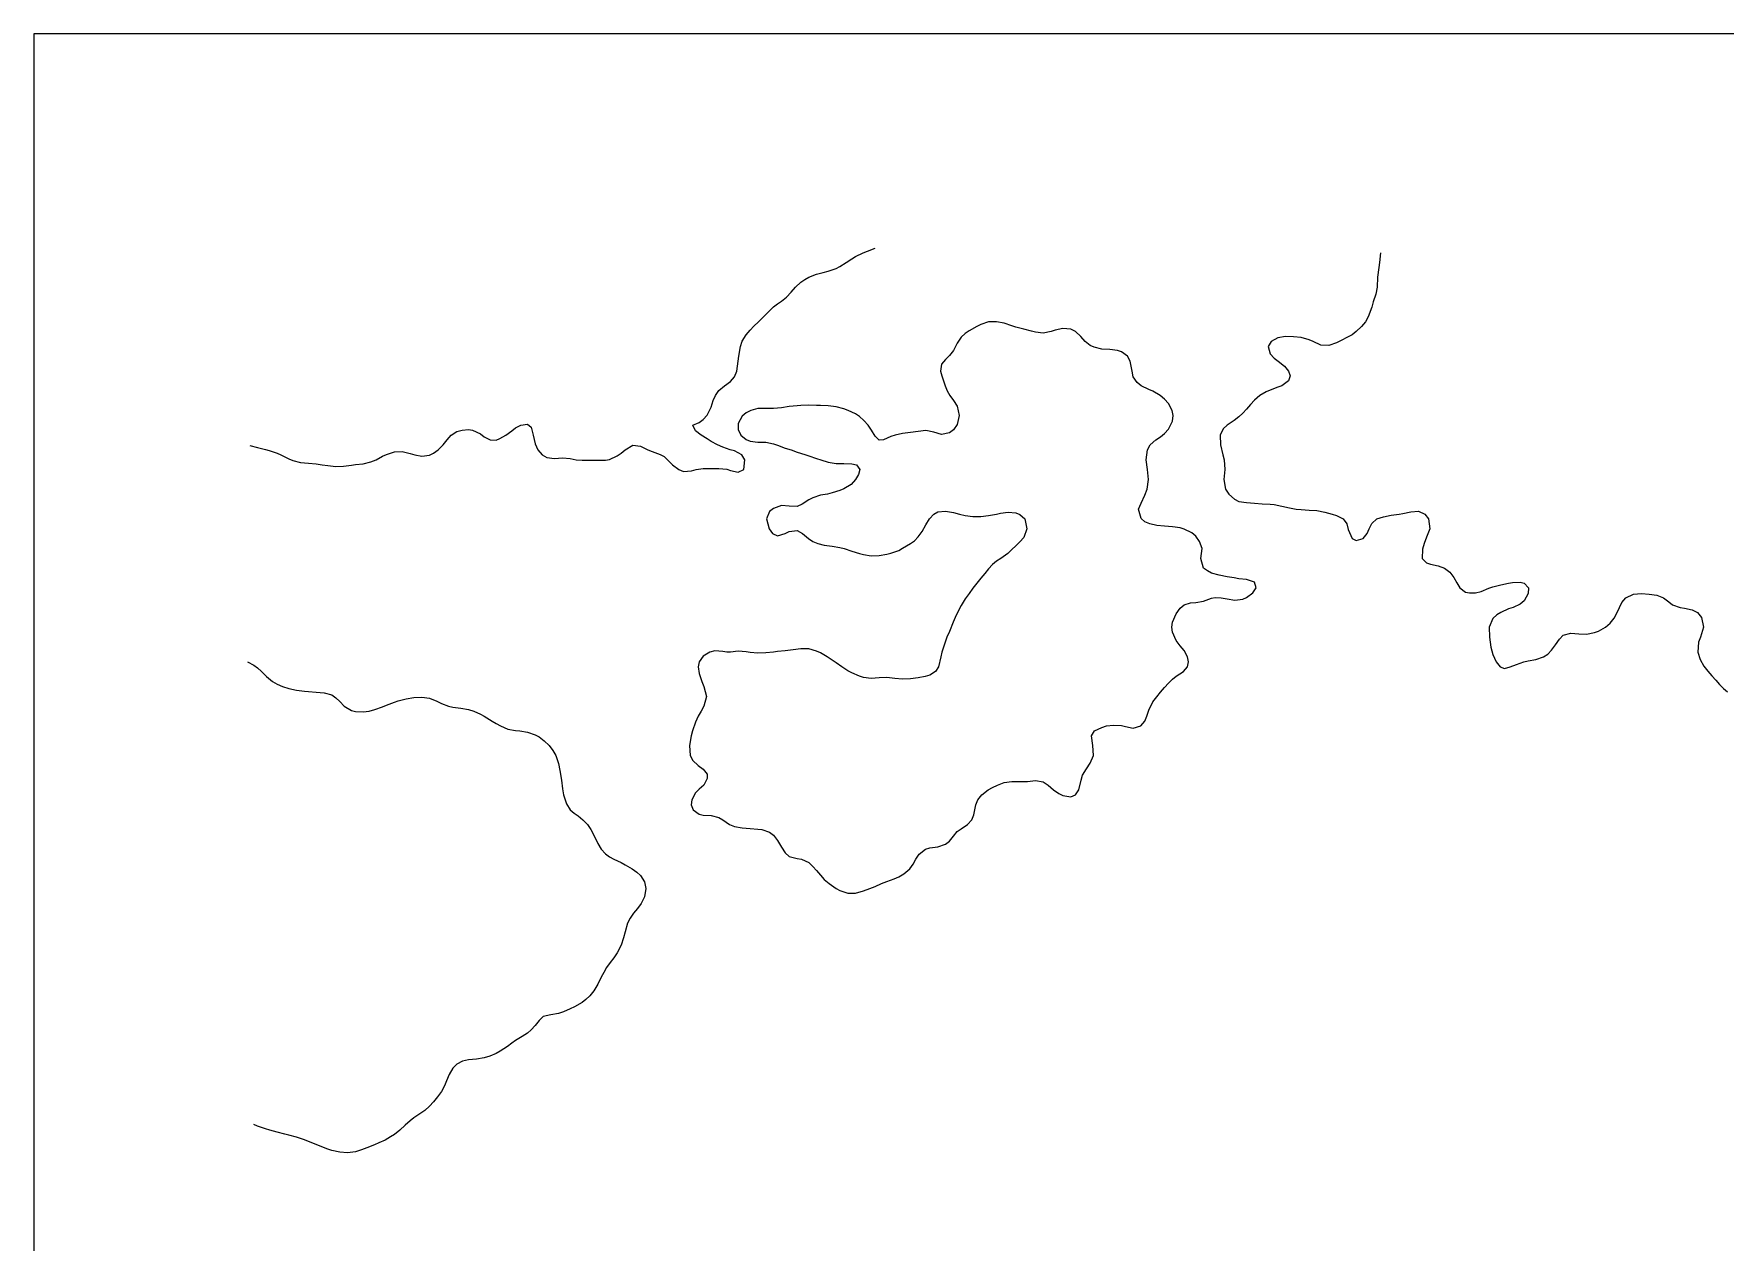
# Model space of a CAD drawing. Header units: metres. Extents: x 0 to 190, y 0 to 286.
# Drawn here: x 0 to 95, y 218.2 to 286 of the extents above; entities that cross this region are included whole.
import ezdxf

# ---------------------------------------------------------------- set-up
doc = ezdxf.new("R2010")
doc.units = ezdxf.units.M
doc.layers.add('engrave', color=7, linetype='Continuous')
doc.layers.add('outline', color=7, linetype='Continuous')

msp = doc.modelspace()

# ---------------------------------------------------------------- linework, layer by layer
at = {"layer": 'engrave'}
for points in [[(12.13, 262.89), (12.57, 262.77), (13.01, 262.67), (13.22, 262.61), (13.66, 262.45), (13.88, 262.36), (14.32, 262.14), (14.54, 262.05), (14.98, 261.94), (15.42, 261.89), (15.86, 261.85), (16.2, 261.81), (16.52, 261.76), (16.96, 261.71), (17.4, 261.72), (17.84, 261.79), (18.06, 261.82), (18.49, 261.86), (18.93, 261.97), (19.22, 262.09), (19.59, 262.28), (19.81, 262.39), (20.25, 262.54), (20.69, 262.55), (21.13, 262.44), (21.4, 262.37), (21.79, 262.28), (22.23, 262.34), (22.45, 262.45), (22.72, 262.64), (22.99, 262.92), (23.21, 263.2), (23.45, 263.47), (23.76, 263.68), (24.06, 263.75), (24.42, 263.78), (24.64, 263.75), (25.08, 263.55), (25.3, 263.38), (25.64, 263.2), (25.96, 263.19), (26.18, 263.28), (26.51, 263.47), (26.84, 263.72), (27.06, 263.88), (27.36, 264.03), (27.72, 264.09), (27.94, 263.92), (28.04, 263.47), (28.16, 262.99), (28.3, 262.64), (28.55, 262.37), (28.81, 262.21), (29.25, 262.15), (29.69, 262.19), (30.13, 262.16), (30.47, 262.09), (30.79, 262.06), (31.23, 262.06), (31.67, 262.06), (32.11, 262.07), (32.33, 262.11), (32.77, 262.3), (32.99, 262.46), (33.22, 262.64), (33.65, 262.9), (34.08, 262.85), (34.48, 262.64), (34.74, 262.55), (35.18, 262.38), (35.4, 262.27), (35.62, 262.07), (35.88, 261.81), (36.23, 261.54), (36.5, 261.43), (36.94, 261.47), (37.21, 261.54), (37.6, 261.59), (38.04, 261.59), (38.48, 261.59), (38.92, 261.56), (39.13, 261.49), (39.57, 261.39), (39.88, 261.54), (39.94, 262.09), (39.76, 262.37), (39.35, 262.58), (39.11, 262.64), (38.7, 262.79), (38.41, 262.92), (38.04, 263.12), (37.82, 263.26), (37.48, 263.47), (37.16, 263.71), (37.01, 264.03), (37.38, 264.17), (37.6, 264.34), (37.82, 264.59), (38.04, 265.04), (38.16, 265.41), (38.28, 265.69), (38.48, 265.98), (38.79, 266.24), (39.13, 266.49), (39.35, 266.75), (39.49, 267.07), (39.56, 267.62), (39.59, 267.9), (39.69, 268.45), (39.79, 268.75), (40.01, 269.11), (40.23, 269.37), (40.45, 269.59), (40.71, 269.84), (40.99, 270.12), (41.26, 270.39), (41.55, 270.67), (41.77, 270.84), (41.99, 271), (42.27, 271.22), (42.54, 271.5), (42.79, 271.78), (43.08, 272.05), (43.31, 272.21), (43.53, 272.33), (43.97, 272.51), (44.33, 272.61), (44.62, 272.68), (45.06, 272.82), (45.28, 272.93), (45.62, 273.16), (45.94, 273.37), (46.16, 273.5), (46.59, 273.71), (46.82, 273.8), (47.26, 273.96)], [(75.64, 273.71), (75.59, 273.16), (75.55, 272.88), (75.47, 272.33), (75.46, 271.78), (75.37, 271.39), (75.23, 270.95), (75.15, 270.66), (74.94, 270.12), (74.79, 269.84), (74.57, 269.56), (74.28, 269.28), (74.05, 269.11), (73.83, 268.98), (73.39, 268.76), (73.17, 268.66), (72.73, 268.51), (72.29, 268.52), (71.85, 268.72), (71.63, 268.82), (71.19, 268.95), (70.75, 268.99), (70.31, 269), (69.88, 268.93), (69.5, 268.73), (69.34, 268.45), (69.44, 268.03), (69.66, 267.79), (69.89, 267.62), (70.25, 267.35), (70.47, 267.07), (70.57, 266.79), (70.48, 266.52), (70.1, 266.24), (69.88, 266.17), (69.44, 266), (69.22, 265.9), (68.87, 265.69), (68.56, 265.43), (68.34, 265.19), (68.12, 264.93), (67.9, 264.7), (67.68, 264.5), (67.42, 264.3), (67.02, 264.03), (66.8, 263.82), (66.64, 263.47), (66.65, 262.92), (66.79, 262.37), (66.85, 262.09), (66.9, 261.54), (66.84, 260.98), (66.93, 260.43), (67.12, 260.15), (67.44, 259.87), (67.68, 259.75), (68.12, 259.68), (68.56, 259.65), (69, 259.62), (69.44, 259.6), (69.66, 259.58), (70.1, 259.49), (70.53, 259.38), (70.9, 259.32), (71.19, 259.29), (71.63, 259.26), (72.07, 259.23), (72.51, 259.15), (72.92, 259.04), (73.17, 258.96), (73.54, 258.77), (73.74, 258.49), (73.83, 258.17), (74.04, 257.66), (74.27, 257.56), (74.67, 257.66), (74.9, 257.94), (75.01, 258.21), (75.15, 258.51), (75.44, 258.77), (75.8, 258.89), (76.24, 258.98), (76.68, 259.04), (76.9, 259.07), (77.34, 259.16), (77.78, 259.21), (78.13, 259.04), (78.34, 258.77), (78.41, 258.21), (78.22, 257.75), (78.09, 257.38), (78, 257.06), (77.98, 256.55), (78.22, 256.3), (78.44, 256.23), (78.88, 256.14), (79.24, 256), (79.54, 255.78), (79.76, 255.47), (79.92, 255.17), (80.1, 254.89), (80.42, 254.66), (80.63, 254.61), (80.98, 254.62), (81.29, 254.69), (81.73, 254.87), (81.95, 254.96), (82.39, 255.07), (82.83, 255.16), (83.05, 255.2), (83.49, 255.21), (83.71, 255.15), (83.95, 254.89), (83.93, 254.58), (83.71, 254.17), (83.49, 253.98), (83.09, 253.79), (82.83, 253.71), (82.39, 253.52), (82.17, 253.38), (81.95, 253.17), (81.75, 252.68), (81.76, 252.13), (81.84, 251.57), (81.95, 251.15), (82.13, 250.74), (82.36, 250.46), (82.61, 250.37), (82.92, 250.46), (83.27, 250.6), (83.7, 250.74), (83.93, 250.79), (84.37, 250.87), (84.8, 251.02), (85.03, 251.17), (85.25, 251.39), (85.47, 251.69), (85.69, 252.02), (85.9, 252.24), (86.34, 252.35), (86.78, 252.31), (87.22, 252.3), (87.66, 252.39), (87.88, 252.46), (88.27, 252.68), (88.54, 252.91), (88.76, 253.2), (88.93, 253.51), (89.07, 253.79), (89.2, 254.07), (89.42, 254.34), (89.86, 254.55), (90.3, 254.58), (90.74, 254.54), (91.17, 254.49), (91.53, 254.34), (91.83, 254.11), (92.05, 253.95), (92.48, 253.79), (92.71, 253.75), (93.15, 253.67), (93.44, 253.51), (93.67, 253.23), (93.78, 252.68), (93.61, 252.13), (93.51, 251.85), (93.47, 251.29), (93.59, 250.87), (93.81, 250.49), (94.03, 250.22), (94.25, 249.96), (94.47, 249.71), (94.69, 249.47), (94.91, 249.24), (95.13, 249.05)], [(45.28, 237.9), (45.72, 237.76), (46.16, 237.75), (46.6, 237.88), (46.95, 238.01), (47.26, 238.12), (47.62, 238.29), (47.92, 238.41), (48.32, 238.56), (48.58, 238.67), (48.87, 238.84), (49.2, 239.12), (49.39, 239.39), (49.54, 239.67), (49.72, 239.95), (50.08, 240.22), (50.33, 240.3), (50.77, 240.35), (51.21, 240.5), (51.43, 240.68), (51.65, 240.96), (51.87, 241.21), (52.09, 241.37), (52.45, 241.61), (52.69, 241.88), (52.8, 242.16), (52.92, 242.71), (53.02, 242.99), (53.24, 243.27), (53.61, 243.55), (53.85, 243.68), (54.12, 243.82), (54.51, 243.96), (54.94, 244.03), (55.38, 244.02), (55.82, 244.03), (56.26, 244.08), (56.7, 244.01), (56.97, 243.82), (57.28, 243.55), (57.58, 243.35), (57.8, 243.24), (58.24, 243.17), (58.51, 243.27), (58.7, 243.55), (58.83, 244.1), (58.91, 244.38), (59.12, 244.74), (59.34, 245.06), (59.52, 245.48), (59.49, 246.04), (59.41, 246.59), (59.58, 246.87), (59.99, 247.06), (60.25, 247.14), (60.65, 247.19), (61.09, 247.17), (61.31, 247.12), (61.75, 247.02), (62.17, 247.14), (62.4, 247.42), (62.52, 247.7), (62.63, 248.02), (62.85, 248.49), (63.07, 248.78), (63.29, 249.04), (63.51, 249.3), (63.73, 249.55), (63.95, 249.77), (64.17, 249.94), (64.58, 250.19), (64.8, 250.46), (64.85, 250.74), (64.8, 251.02), (64.61, 251.37), (64.39, 251.64), (64.17, 251.94), (63.96, 252.4), (63.92, 252.68), (63.95, 252.96), (64.17, 253.44), (64.39, 253.75), (64.61, 253.94), (64.97, 254.06), (65.26, 254.08), (65.7, 254.15), (66.14, 254.31), (66.36, 254.36), (66.7, 254.34), (67.02, 254.28), (67.46, 254.21), (67.9, 254.26), (68.12, 254.35), (68.47, 254.62), (68.65, 254.89), (68.56, 255.22), (68.12, 255.36), (67.68, 255.41), (67.42, 255.45), (67.02, 255.52), (66.58, 255.6), (66.15, 255.72), (65.92, 255.86), (65.7, 256), (65.55, 256.55), (65.63, 257.11), (65.48, 257.5), (65.26, 257.79), (65.04, 257.98), (64.61, 258.19), (64.39, 258.26), (63.95, 258.32), (63.51, 258.35), (63.07, 258.4), (62.68, 258.49), (62.41, 258.61), (62.19, 258.79), (62.05, 259.32), (62.19, 259.65), (62.41, 260.09), (62.53, 260.43), (62.6, 260.98), (62.55, 261.54), (62.48, 262.09), (62.55, 262.64), (62.71, 262.92), (63.03, 263.2), (63.29, 263.37), (63.51, 263.56), (63.73, 263.8), (63.95, 264.25), (63.99, 264.58), (63.94, 264.86), (63.73, 265.24), (63.51, 265.49), (63.26, 265.69), (62.85, 265.93), (62.63, 266.03), (62.2, 266.24), (61.97, 266.43), (61.75, 266.75), (61.69, 267.07), (61.58, 267.62), (61.43, 267.9), (61.09, 268.15), (60.87, 268.22), (60.43, 268.27), (59.99, 268.3), (59.56, 268.4), (59.34, 268.5), (59.05, 268.73), (58.8, 269.01), (58.5, 269.28), (58.24, 269.41), (57.8, 269.46), (57.36, 269.36), (57.14, 269.28), (56.7, 269.2), (56.26, 269.25), (56.04, 269.3), (55.6, 269.42), (55.16, 269.54), (54.94, 269.61), (54.51, 269.75), (54.07, 269.83), (53.85, 269.84), (53.63, 269.83), (53.19, 269.69), (52.96, 269.56), (52.53, 269.32), (52.31, 269.17), (52.09, 268.97), (51.87, 268.64), (51.65, 268.23), (51.43, 267.94), (51.21, 267.72), (50.99, 267.45), (50.92, 267.07), (51, 266.79), (51.19, 266.24), (51.31, 265.96), (51.45, 265.69), (51.65, 265.41), (51.87, 265.1), (51.98, 264.58), (51.87, 264.06), (51.65, 263.76), (51.43, 263.59), (50.99, 263.51), (50.55, 263.64), (50.11, 263.73), (49.67, 263.68), (49.24, 263.61), (48.8, 263.57), (48.38, 263.47), (48.14, 263.39), (47.73, 263.2), (47.48, 263.19), (47.26, 263.42), (47.05, 263.75), (46.87, 264.03), (46.62, 264.3), (46.38, 264.52), (46.16, 264.66), (45.74, 264.86), (45.5, 264.95), (45.06, 265.06), (44.62, 265.12), (44.19, 265.13), (43.97, 265.13), (43.53, 265.15), (43.09, 265.14), (42.87, 265.12), (42.43, 265.08), (41.99, 265.01), (41.55, 264.97), (41.11, 264.97), (40.67, 264.96), (40.27, 264.86), (40.01, 264.73), (39.79, 264.54), (39.57, 264.12), (39.57, 263.79), (39.72, 263.47), (40.01, 263.23), (40.23, 263.14), (40.67, 263.08), (41.11, 263.07), (41.55, 262.98), (41.77, 262.91), (42.21, 262.74), (42.54, 262.64), (42.87, 262.52), (43.31, 262.39), (43.53, 262.31), (43.97, 262.16), (44.21, 262.09), (44.62, 261.95), (45.06, 261.88), (45.5, 261.87), (45.94, 261.86), (46.2, 261.81), (46.4, 261.54), (46.32, 261.26), (46.15, 260.98), (45.9, 260.7), (45.5, 260.45), (45.28, 260.36), (44.84, 260.23), (44.57, 260.15), (44.19, 260.09), (43.75, 259.95), (43.53, 259.83), (43.15, 259.6), (42.87, 259.47), (42.43, 259.49), (41.99, 259.51), (41.55, 259.36), (41.33, 259.18), (41.15, 258.77), (41.31, 258.21), (41.49, 257.94), (41.77, 257.81), (42.21, 257.94), (42.43, 258.06), (42.87, 258.11), (43.17, 257.94), (43.52, 257.66), (43.75, 257.5), (44.03, 257.38), (44.4, 257.29), (44.84, 257.24), (45.28, 257.16), (45.51, 257.11), (45.94, 256.96), (46.38, 256.83), (46.6, 256.76), (47.04, 256.7), (47.48, 256.71), (47.92, 256.79), (48.14, 256.85), (48.58, 257), (48.8, 257.12), (49.24, 257.38), (49.46, 257.54), (49.67, 257.76), (49.89, 258.06), (50.11, 258.44), (50.31, 258.77), (50.55, 259.04), (50.77, 259.16), (51.21, 259.2), (51.65, 259.13), (52, 259.04), (52.31, 258.95), (52.75, 258.9), (53.19, 258.9), (53.63, 258.95), (54.07, 259.03), (54.29, 259.08), (54.72, 259.15), (55.16, 259.1), (55.38, 259.02), (55.66, 258.77), (55.77, 258.21), (55.6, 257.73), (55.38, 257.48), (55.16, 257.26), (54.94, 257.04), (54.71, 256.83), (54.31, 256.55), (54.07, 256.4), (53.85, 256.21), (53.63, 255.97), (53.41, 255.71), (53.19, 255.44), (52.97, 255.16), (52.75, 254.88), (52.53, 254.58), (52.31, 254.27), (52.09, 253.91), (51.89, 253.51), (51.75, 253.23), (51.64, 252.96), (51.43, 252.45), (51.29, 252.13), (51.18, 251.85), (51, 251.29), (50.94, 251.02), (50.81, 250.46), (50.65, 250.19), (50.33, 250), (50.06, 249.91), (49.67, 249.85), (49.24, 249.79), (48.8, 249.77), (48.36, 249.81), (47.92, 249.86), (47.48, 249.85), (47.04, 249.81), (46.6, 249.87), (46.38, 249.93), (45.94, 250.12), (45.72, 250.24), (45.38, 250.46), (45.06, 250.68), (44.84, 250.83), (44.56, 251.02), (44.19, 251.24), (43.97, 251.35), (43.53, 251.47), (43.09, 251.48), (42.65, 251.42), (42.21, 251.36), (41.77, 251.32), (41.55, 251.29), (41.11, 251.24), (40.67, 251.22), (40.23, 251.27), (40.01, 251.31), (39.57, 251.34), (39.14, 251.29), (38.92, 251.29), (38.7, 251.32), (38.26, 251.36), (37.97, 251.29), (37.6, 251.06), (37.38, 250.74), (37.32, 250.46), (37.38, 250.08), (37.52, 249.63), (37.64, 249.36), (37.79, 248.8), (37.64, 248.25), (37.48, 247.97), (37.32, 247.7), (37.16, 247.36), (36.99, 246.87), (36.92, 246.59), (36.83, 246.04), (36.87, 245.48), (37.01, 245.21), (37.32, 244.93), (37.6, 244.72), (37.82, 244.44), (37.82, 244.2), (37.63, 243.82), (37.38, 243.6), (37.16, 243.38), (36.95, 242.99), (36.93, 242.71), (37.03, 242.44), (37.38, 242.18), (37.6, 242.13), (38.04, 242.11), (38.48, 242.01), (38.7, 241.88), (39.07, 241.61), (39.35, 241.49), (39.79, 241.42), (40.23, 241.39), (40.67, 241.35), (40.89, 241.32), (41.33, 241.18), (41.55, 241.01), (41.77, 240.71), (41.99, 240.33), (42.21, 240.01), (42.43, 239.81), (42.87, 239.7), (43.12, 239.67), (43.53, 239.47), (43.75, 239.26), (43.97, 239.02), (44.19, 238.77), (44.4, 238.53), (44.68, 238.29), (45.06, 238.01), (45.28, 237.9)], [(12.01, 250.74), (12.35, 250.56), (12.57, 250.4), (12.79, 250.19), (13.06, 249.91), (13.4, 249.63), (13.66, 249.49), (13.97, 249.36), (14.32, 249.25), (14.76, 249.16), (15.2, 249.1), (15.42, 249.07), (15.86, 249.04), (16.3, 249), (16.74, 248.88), (16.96, 248.73), (17.18, 248.51), (17.44, 248.25), (17.84, 248.01), (18.06, 247.95), (18.49, 247.93), (18.83, 247.97), (19.15, 248.06), (19.59, 248.21), (19.81, 248.3), (20.25, 248.48), (20.47, 248.55), (20.91, 248.67), (21.35, 248.74), (21.79, 248.76), (22.23, 248.71), (22.64, 248.53), (22.89, 248.41), (23.3, 248.25), (23.54, 248.2), (23.98, 248.14), (24.42, 248.06), (24.71, 247.97), (25.08, 247.81), (25.3, 247.69), (25.74, 247.42), (25.96, 247.28), (26.21, 247.14), (26.62, 246.97), (27.06, 246.89), (27.29, 246.87), (27.72, 246.8), (28.16, 246.64), (28.38, 246.53), (28.67, 246.31), (28.95, 246.04), (29.16, 245.76), (29.32, 245.48), (29.47, 245.03), (29.55, 244.65), (29.63, 244.1), (29.69, 243.61), (29.76, 243.27), (29.91, 242.77), (30.13, 242.44), (30.35, 242.25), (30.57, 242.1), (30.84, 241.88), (31.09, 241.61), (31.28, 241.33), (31.45, 241.01), (31.67, 240.55), (31.87, 240.22), (32.11, 239.96), (32.33, 239.8), (32.57, 239.67), (32.99, 239.47), (33.21, 239.35), (33.61, 239.12), (33.87, 238.94), (34.08, 238.75), (34.3, 238.39), (34.37, 238.01), (34.3, 237.55), (34.12, 237.18), (33.91, 236.9), (33.68, 236.63), (33.49, 236.35), (33.35, 236.07), (33.21, 235.59), (33.12, 235.24), (32.99, 234.84), (32.77, 234.41), (32.58, 234.13), (32.37, 233.86), (32.17, 233.58), (32.01, 233.3), (31.87, 233.03), (31.67, 232.64), (31.45, 232.27), (31.23, 231.99), (31.01, 231.78), (30.79, 231.61), (30.36, 231.37), (30.13, 231.26), (29.75, 231.09), (29.47, 230.99), (29.03, 230.93), (28.6, 230.83), (28.38, 230.6), (28.16, 230.32), (27.94, 230.08), (27.72, 229.9), (27.42, 229.71), (27.06, 229.48), (26.84, 229.33), (26.6, 229.15), (26.19, 228.88), (25.96, 228.75), (25.61, 228.6), (25.3, 228.5), (24.86, 228.44), (24.42, 228.4), (24.07, 228.32), (23.76, 228.15), (23.54, 227.92), (23.33, 227.57), (23.17, 227.22), (23.06, 226.94), (22.89, 226.61), (22.67, 226.31), (22.45, 226.04), (22.23, 225.79), (21.96, 225.56), (21.57, 225.29), (21.35, 225.14), (21.13, 224.98), (20.85, 224.72), (20.56, 224.45), (20.25, 224.21), (20.03, 224.07), (19.73, 223.89), (19.37, 223.73), (19.13, 223.62), (18.71, 223.46), (18.41, 223.34), (18.06, 223.23), (17.62, 223.17), (17.18, 223.21), (16.74, 223.31), (16.52, 223.39), (16.08, 223.55), (15.86, 223.64), (15.42, 223.82), (15.2, 223.9), (14.76, 224.06), (14.32, 224.17), (14.1, 224.22), (13.66, 224.33), (13.25, 224.45), (13.01, 224.53), (12.57, 224.68), (12.35, 224.77)]]:
    msp.add_lwpolyline(points, dxfattribs=at)
at = {"layer": 'outline'}
msp.add_lwpolyline([(0, 0), (190, 0), (190, 286), (0, 286)], close=True, dxfattribs=at)

doc.saveas('drawing.dxf')
